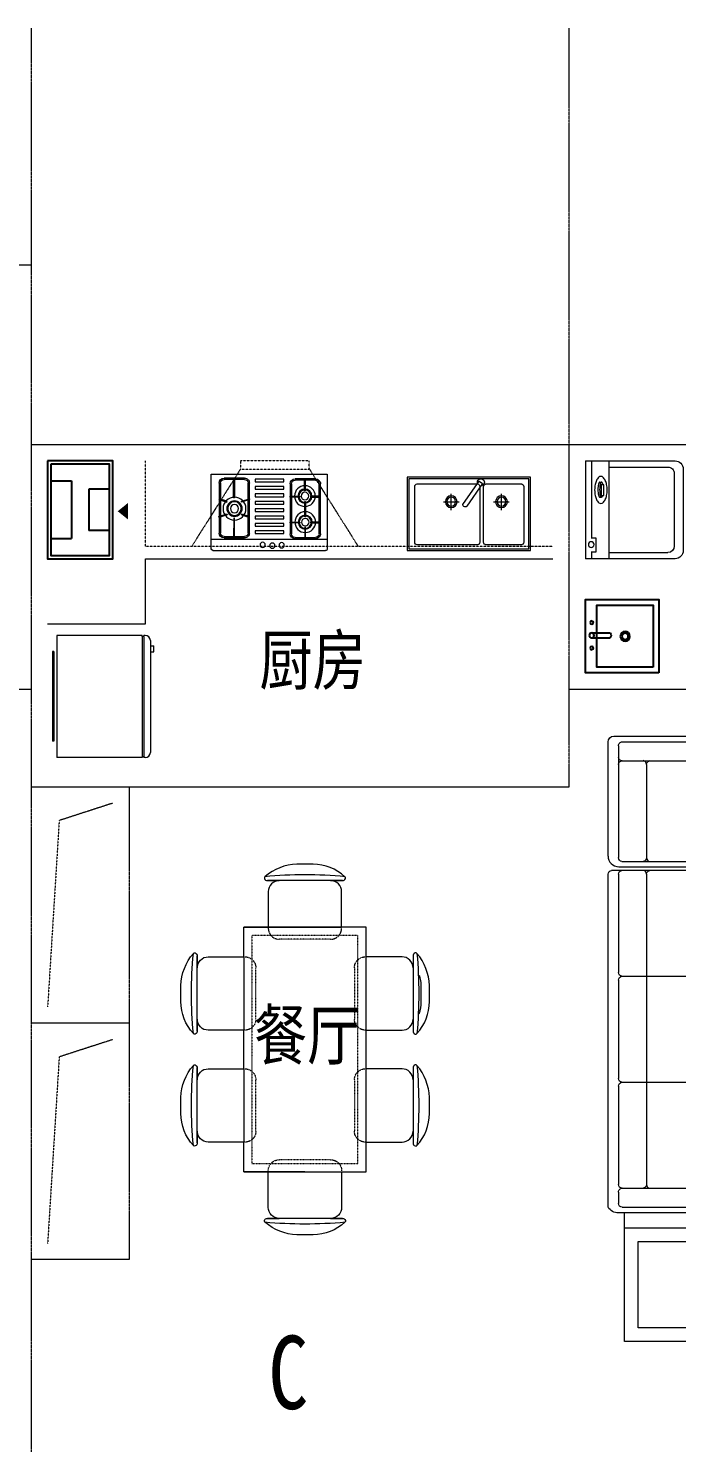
# Model space of a CAD drawing. Extents: x 5432254 to 5695744, y -448727 to -401527.
# Drawn here: x 5556638 to 5560617, y -420424 to -411748 of the extents above; entities that cross this region are included whole.
import ezdxf
from ezdxf.enums import TextEntityAlignment as Align

# ---------------------------------------------------------------- set-up
doc = ezdxf.new("R2010")
doc.units = 0
doc.linetypes.add('DASH', pattern=[0.35, 0.25, -0.1])
doc.linetypes.add('DOTE', pattern=[2.42, 2, -0.2, 0.02, -0.2])
doc.layers.get('0').update_dxf_attribs({"linetype": 'CONTINUOUS'})
for name, color, linetype in [('7-SANI', 4, 'CONTINUOUS'), ('fd', 4, 'CONTINUOUS'), ('PUB_TEXT', 7, 'CONTINUOUS'), ('建筑设备及配件', 6, 'CONTINUOUS')]:
    doc.layers.add(name, color=color, linetype=linetype)
for name, color, linetype, lineweight in [('DOTE', 251, 'DOTE', 0), ('SIGNT', 252, 'DOTE', 0), ('填充', 252, 'CONTINUOUS', 0), ('家具', 33, 'CONTINUOUS', 9), ('移动家具', 41, 'CONTINUOUS', 20)]:
    doc.layers.add(name, color=color, linetype=linetype, lineweight=lineweight)
doc.styles.add('新6+1$0$Standard', font='txt')
doc.styles.add('黑体', font='SIMHEI.TTF', dxfattribs={"height": 10})

# ---------------------------------------------------------------- blocks, each defined once
blk = doc.blocks.new('fdsfds')
at = {"layer": '移动家具', "ltscale": 20}
blk.add_lwpolyline([(-7517.2, -59003.1), (-6797.2, -59003.1), (-6797.2, -58283.1), (-7517.2, -58283.1)], close=True, dxfattribs=at)
at = {"layer": '移动家具', "color": 8}
blk.add_lwpolyline([(-7430.8, -58916.7), (-6883.6, -58916.7), (-6883.6, -58369.5), (-7430.8, -58369.5)], close=True, dxfattribs=at)
blk = doc.blocks.new('hjghkjkhj')
at = {"layer": '填充', "color": 8}
for p, q in [((36471.3, 17536.5), (36099.6, 17536.5)), ((36139.8, 17041.2), (36139.8, 17558.8)), ((36254.1, 17498.4), (36254.1, 17558.8)), ((36292.2, 17494.8), (36292.2, 17558.8)), ((36330.3, 17494.8), (36330.3, 17558.8)), ((36368.4, 17494.8), (36368.4, 17558.8)), ((36414.2, 17494.8), (36414.2, 17558.8)), ((36452.3, 17494.8), (36452.3, 17558.8)), ((37587.6, 17536.5), (37337, 17536.5)), ((37397.1, 17498.4), (37397.1, 17558.8)), ((37435.2, 17494.8), (37435.2, 17558.8)), ((37473.3, 17494.8), (37473.3, 17558.8)), ((37511.4, 17494.8), (37511.4, 17558.8)), ((37625.7, 17498.4), (37625.7, 17558.8)), ((37663.8, 17494.8), (37663.8, 17558.8)), ((37701.9, 17494.8), (37701.9, 17558.8)), ((37740, 17494.8), (37740, 17558.8)), ((37854.3, 17498.4), (37854.3, 17558.8)), ((36177.9, 17494.8), (36177.9, 17498.4)), ((36471.3, 17498.4), (36216, 17498.4)), ((37740, 17498.4), (37337, 17498.4)), ((37549.5, 17494.8), (37549.5, 17498.4)), ((37778.1, 17494.8), (37778.1, 17498.4)), ((36163.6, 17422.2), (36099.6, 17422.2)), ((36163.6, 17384.1), (36099.6, 17384.1)), ((36163.6, 17346), (36099.6, 17346)), ((36163.6, 17307.9), (36099.6, 17307.9)), ((36163.6, 17193.6), (36099.6, 17193.6)), ((36163.6, 17155.5), (36099.6, 17155.5)), ((36163.6, 17117.4), (36099.6, 17117.4)), ((36163.6, 17079.3), (36099.6, 17079.3)), ((36163.6, 16965), (36099.6, 16965)), ((36163.6, 16926.9), (36099.6, 16926.9)), ((36163.6, 16888.8), (36099.6, 16888.8)), ((36163.6, 16850.7), (36099.6, 16850.7)), ((36163.6, 16736.4), (36099.6, 16736.4)), ((36139.8, 16126.8), (36139.8, 16736.4)), ((36163.6, 16698.3), (36099.6, 16698.3)), ((36163.6, 16660.2), (36099.6, 16660.2)), ((36163.6, 16622.1), (36099.6, 16622.1)), ((36163.6, 16507.8), (36099.6, 16507.8)), ((36163.6, 16279.2), (36099.6, 16279.2)), ((36163.6, 16241.1), (36099.6, 16241.1)), ((36163.6, 16203), (36099.6, 16203)), ((36163.6, 16164.9), (36099.6, 16164.9)), ((36163.6, 16050.6), (36099.6, 16050.6)), ((36163.6, 16012.5), (36099.6, 16012.5)), ((36163.6, 15974.4), (36099.6, 15974.4)), ((36163.6, 15936.3), (36099.6, 15936.3)), ((36163.6, 15822), (36099.6, 15822)), ((36139.8, 15212.4), (36139.8, 15822)), ((36163.6, 15783.9), (36099.6, 15783.9)), ((36163.6, 15364.8), (36099.6, 15364.8)), ((36163.6, 15326.7), (36099.6, 15326.7)), ((36163.6, 15288.6), (36099.6, 15288.6)), ((36163.6, 15250.5), (36099.6, 15250.5)), ((36163.6, 15136.2), (36099.6, 15136.2)), ((36163.6, 15098.1), (36099.6, 15098.1)), ((36163.6, 15060), (36099.6, 15060)), ((36163.6, 15021.9), (36099.6, 15021.9)), ((36163.6, 14907.6), (36099.6, 14907.6)), ((36163.6, 14869.5), (36099.6, 14869.5)), ((36139.8, 14744), (36139.8, 14907.6)), ((36163.6, 14831.4), (36099.6, 14831.4)), ((36423.6, 14793.3), (36099.6, 14793.3)), ((36254.1, 14755.2), (36254.1, 14808)), ((36292.2, 14744), (36292.2, 14808)), ((36330.3, 14744), (36330.3, 14808)), ((36368.4, 14744), (36368.4, 14808)), ((37207.4, 14793.3), (37125.9, 14793.3)), ((36177.9, 14744), (36177.9, 14755.2)), ((36423.6, 14755.2), (36216, 14755.2)), ((37207.4, 14755.2), (37124.9, 14755.2))]:
    blk.add_line(p, q, dxfattribs=at)
at = {"layer": '填充'}
blk.add_line((38507.1, 17244.6), (38507.1, 17160.6), dxfattribs=at)
at = {"layer": '移动家具', "ltscale": 20}
for p, q in [((37273, 17954.9), (36535, 17954.9)), ((36471, 17152), (36471, 17890.9)), ((37337, 17152), (37337, 17890.9)), ((36491.8, 17131.2), (36587.5, 17131.1)), ((36629.1, 17162.7), (37178.9, 17162.1)), ((37220.4, 17131.3), (37316.1, 17131.2)), ((37775.7, 17044.1), (37775.7, 17139.8)), ((37796.6, 17160.6), (38541.3, 17160.6)), ((38599.4, 17128.9), (38599.4, 15270.3)), ((37807.4, 16452.8), (37807.4, 17002.5)), ((37807.4, 15270.1), (37807.4, 16411.1)), ((37828.2, 15249.3), (38522.1, 15249.3)), ((38522.7, 15249.3), (38580.8, 15249.3)), ((37207.4, 14658.7), (37207.4, 15169.3)), ((38539.4, 15229.3), (37267.4, 15229.3)), ((38599.4, 15169.3), (38599.4, 14532.3)), ((37175.7, 14521.4), (37175.7, 14617.1)), ((37228.2, 14637.9), (37196.6, 14637.9)), ((38567.7, 14500.6), (37196.6, 14500.6))]:
    blk.add_line(p, q, dxfattribs=at)
at = {"layer": '移动家具', "color": 8}
for p, q in [((36503.5, 17875.7), (36502.7, 17183.7)), ((36524.7, 17896.8), (36588.1, 17896.7)), ((36588.1, 17896.7), (37182.1, 17896)), ((36609.2, 17875.5), (36608.4, 17183.6)), ((37179.5, 17896), (37221.7, 17896.9)), ((37200.5, 17876.7), (37199.7, 17182.9)), ((37200.5, 17876.7), (37199.7, 17182.9)), ((37200.5, 17875.8), (37199.7, 17183.8)), ((37221.7, 17896.9), (37285, 17896.8)), ((37306.1, 17875.7), (37305.3, 17183.7)), ((36608.9, 17688.6), (37200.3, 17688.8)), ((36609, 17740.3), (37200.3, 17740.6)), ((36523.5, 17162.8), (36587.5, 17162.8)), ((37284.5, 17162.9), (37220.5, 17163)), ((38520.2, 17128.9), (37828.2, 17128.9)), ((37807.4, 17108.1), (37807.4, 17044.1)), ((38541.3, 17044.4), (38541.3, 17107.8)), ((38520.2, 17023.3), (37828.2, 17023.3)), ((38385, 15270.3), (38385, 17002.3)), ((38541.3, 16453), (38541.3, 17002.2)), ((38522.1, 16432), (37828.2, 16432)), ((38541.3, 15861.6), (38541.3, 16410.9)), ((38522.1, 15840.6), (37828.2, 15840.6)), ((38541.3, 15270.3), (38541.3, 15819.6)), ((37237.4, 14637.9), (37237.4, 15179.3)), ((38522.1, 15199.3), (37257.4, 15199.3)), ((38385, 14657.9), (38385, 15178.2)), ((38541.3, 14616.8), (38541.3, 15178.2)), ((37207.4, 14553.1), (37207.4, 14617.1)), ((38520.2, 14637.9), (37227.8, 14637.9)), ((38541.3, 14553.4), (38541.3, 14616.8)), ((38520.2, 14532.3), (37228.2, 14532.3))]:
    blk.add_line(p, q, dxfattribs=at)
at = {"layer": '移动家具'}
for p, q in [((37124.8, 14808), (37207.4, 14808)), ((37123.6, 14744), (37207.4, 14744))]:
    blk.add_line(p, q, dxfattribs=at)
for points in [[(36471.3, 17558.8), (36099.6, 17558.8), (36099.6, 14744), (36423.6, 14744)], [(37854.3, 17558.8), (37337, 17558.8)], [(36471.3, 17494.8), (36163.6, 17494.8), (36163.6, 14808), (36423.6, 14808)], [(37873.5, 17494.8), (37337, 17494.8)]]:
    blk.add_lwpolyline(points, dxfattribs=at)
at = {"layer": '移动家具', "ltscale": 20}
blk.add_lwpolyline([(37388.5, 15605.4), (36521, 15605.4), (36521, 16802.8), (37388.5, 16802.8)], close=True, dxfattribs=at)
at = {"layer": '移动家具', "color": 8}
blk.add_lwpolyline([(37358.5, 15635.4), (36551, 15635.4), (36551, 16772.8), (37358.5, 16772.8)], close=True, dxfattribs=at)
at = {"layer": '移动家具', "ltscale": 20}
blk.add_lwpolyline([(37123.6, 15189.3, 0.414214), (37063.6, 15249.3), (36483.6, 15249.3, 0.414214), (36423.6, 15189.3), (36423.6, 14580.6, 0.414214), (36483.6, 14520.6), (37063.6, 14520.6, 0.414214), (37123.6, 14580.6)], format="xyb", close=True, dxfattribs=at)
at = {"layer": '移动家具', "color": 8}
blk.add_lwpolyline([(37091.9, 15189.3, 0.414214), (37063.6, 15217.6), (36483.6, 15217.6, 0.414214), (36455.3, 15189.3), (36455.3, 14580.6, 0.414214), (36483.6, 14552.3), (37063.6, 14552.3, 0.414214), (37091.9, 14580.6)], format="xyb", close=True, dxfattribs=at)
at = {"layer": '移动家具', "ltscale": 20}
for centre, radius, start, end in [((36535, 17890.9), 64, 90, 180), ((37273, 17890.9), 64, 0, 90), ((36491.8, 17152), 20.8, 179.93321, 269.93321), ((36587.5, 17183.6), 20.8, 269.93321, 359.93321), ((36587.5, 17146.9), 15.8, 269.93321, 89.93321), ((36629.2, 17183.5), 20.8, 179.93321, 269.93321), ((37178.9, 17182.9), 20.8, 269.93321, 359.93321), ((37178.9, 17182.9), 20.8, 269.93321, 359.93321), ((37220.5, 17183.8), 20.8, 179.93321, 269.93321), ((37220.5, 17147.1), 15.8, 89.93321, 269.93321), ((37316.1, 17152), 20.8, 269.93321, 359.93321), ((37267.4, 15169.3), 60, 90, 180), ((38539.4, 15169.3), 60, 0, 90)]:
    blk.add_arc(centre, radius, start, end, dxfattribs=at)
at = {"layer": '移动家具', "color": 8}
for centre, radius, start, end in [((36524.7, 17875.6), 21.1, 89.93321, 179.93321), ((36588, 17875.6), 21.1, 359.93321, 89.93321), ((36630.3, 17875.5), 21.1, 89.93321, 179.93321), ((37179.4, 17875.8), 21.1, 359.93321, 89.93321), ((37179.5, 17874.9), 21.1, 5.01589, 89.93321), ((37179.5, 17874.9), 21.1, 5.01589, 89.93321), ((37221.6, 17875.8), 21.1, 89.93321, 179.93321), ((37221.5, 17874.8), 21.1, 89.93321, 174.85054), ((37221.5, 17874.8), 21.1, 89.93321, 174.85054), ((37285, 17875.7), 21.1, 359.93321, 89.93321), ((36523.6, 17183.7), 20.8, 179.93321, 269.93321), ((37284.5, 17183.7), 20.8, 269.93321, 359.93321), ((37257.4, 15179.3), 20, 90, 180)]:
    blk.add_arc(centre, radius, start, end, dxfattribs=at)
at = {"layer": '移动家具', "ltscale": 20, "extrusion": (0, 0, -1)}
for centre, major_axis, start_param, end_param in [((37796.6, 17139.8), (-14.7, 14.7), 5.497787, 7.068583), ((38544.4, 17097.1), (-45, 45), 0.737791, 1.831699), ((37791.6, 17044.1), (-11.2, 11.2), 2.356194, 5.497787), ((37828.2, 17044.1), (14.7, 14.7), 2.356194, 3.926991), ((37828.2, 17002.5), (-14.7, 14.7), 5.497787, 7.068583), ((37828.2, 16452.8), (14.7, 14.7), 2.356194, 3.926991), ((37828.2, 16411.1), (-14.7, 14.7), 5.497787, 7.068583), ((37828.2, 15861.4), (14.7, 14.7), 2.356194, 3.926991), ((37828.2, 15819.8), (-14.7, 14.7), 5.497787, 7.068583), ((37828.2, 15270.1), (14.7, 14.7), 2.356194, 3.926991), ((38578.3, 15270.3), (14.9, 14.9), 0.785398, 2.267485), ((37228.2, 14658.7), (14.7, 14.7), 2.356194, 3.926991), ((38567.7, 14532.3), (22.4, 22.4), 0.785398, 2.356194), ((37196.6, 14521.4), (14.7, 14.7), 2.356194, 3.926991)]:
    blk.add_ellipse(centre, major_axis=major_axis, ratio=1, start_param=start_param, end_param=end_param, dxfattribs=at)
at = {"layer": '移动家具', "color": 8, "extrusion": (0, 0, -1)}
for centre, major_axis, start_param, end_param in [((37828.2, 17108.1), (-14.7, 14.7), 5.497787, 7.068583), ((38520.2, 17107.8), (14.9, 14.9), -0.785398, 0.785398), ((38406.1, 17002.3), (-14.9, -14.9), 0.785398, 2.267485), ((38520.2, 17044.4), (-14.9, 14.9), 2.356194, 3.926991), ((38520.2, 17002.2), (14.9, 14.9), -0.785398, 0.785398), ((38520.2, 16453), (-14.9, 14.9), 2.356194, 3.838281), ((38520.2, 16410.9), (-14.9, 14.9), 0.874108, 2.356194), ((38520.2, 15861.6), (14.9, 14.9), 0.785398, 2.267485), ((38520.2, 15819.6), (-14.9, 14.9), 0.874108, 2.356194), ((38363.9, 15270.3), (14.9, 14.9), 0.785398, 2.267485), ((38520.2, 15270.3), (14.9, 14.9), 0.785398, 2.267485), ((38406.1, 15178.2), (14.9, 14.9), 3.926991, 5.409078), ((38520.2, 15178.2), (-14.9, 14.9), 0.874108, 2.356194), ((37228.2, 14617.1), (-14.7, 14.7), 5.497787, 7.068583), ((38363.9, 14657.9), (14.9, 14.9), 0.785398, 2.267485), ((38520.2, 14659), (-14.9, 14.9), 2.356194, 3.926991), ((38520.2, 14616.8), (14.9, 14.9), -0.785398, 0.785398), ((37228.2, 14553.1), (14.7, 14.7), 2.356194, 3.926991), ((38520.2, 14553.4), (-14.9, 14.9), 2.356194, 3.926991)]:
    blk.add_ellipse(centre, major_axis=major_axis, ratio=1, start_param=start_param, end_param=end_param, dxfattribs=at)
at = {"layer": '移动家具', "color": 8}
for centre, major_axis, start_param, end_param in [((38363.9, 17002.3), (14.9, -14.9), 0.785398, 2.267485), ((38406.1, 15270.3), (-14.9, 14.9), 0.785398, 2.267485), ((38363.9, 15178.2), (-14.9, 14.9), 3.926991, 5.409078), ((38406.1, 14657.9), (-14.9, 14.9), 0.785398, 2.267485)]:
    blk.add_ellipse(centre, major_axis=major_axis, ratio=1, start_param=start_param, end_param=end_param, dxfattribs=at)
at = {"layer": '移动家具', "ltscale": 20}
blk.add_ellipse((37196.6, 14617.1), major_axis=(-14.7, 14.7), ratio=1, start_param=-0.785398, end_param=0.785398, dxfattribs=at)
at = {"layer": '移动家具', "xscale": -0.8800000000046566, "yscale": 0.8800000000046566, "zscale": 0.8800000000000001}
blk.add_blockref('fdsfds', (31892, 69167.3), dxfattribs=at)
blk = doc.blocks.new('A$C295F301A')
at = {"layer": '家具', "color": 8, "linetype": 'DASH', "ltscale": 0.1}
blk.add_line((0, 91.6), (0, 406.6), dxfattribs=at)
blk.add_line((0, 91.6), (0, 406.6), dxfattribs=at)
for centre, start, end in [((67.5, 406.6), 90, 180), ((67.5, 406.6), 90, 180), ((67.5, 91.6), 180, 270), ((67.5, 91.6), 180, 270)]:
    blk.add_arc(centre, 67.5, start, end, dxfattribs=at)
at = {"layer": '移动家具'}
for p, q in [((73.8, 474.1), (73.8, 24.1)), ((360, 19.1), (360, 479.1)), ((360, 19.1), (360, 479.1))]:
    blk.add_line(p, q, dxfattribs=at)
blk.add_lwpolyline([(73.8, 24.1), (292.5, 24.1, 0.414214), (360, 91.6), (360, 19.1, 0.319431), (372.3, 0.7, 0.307703), (383.7, 3.4, 0.187559), (460, 199.6), (460, 298.7, 0.171658), (383.7, 494.9, 0.324647), (372.3, 497.6, 0.302537), (360, 479.1), (360, 406.6, 0.414214), (292.5, 474.1), (73.8, 474.1)], format="xyb", dxfattribs=at)
blk.add_arc((-2317.8, 249.1), 2712.7, 354.8023, 5.1977, dxfattribs=at)
blk.add_arc((-2317.8, 249.1), 2712.7, 354.8023, 5.1977, dxfattribs=at)
blk = doc.blocks.new('A$C573A0EC4')
at = {"layer": '家具', "color": 8, "linetype": 'DASH', "ltscale": 0.1}
for p, q in [((460, 1637.1), (460, 1322.1)), ((460, 1637.1), (460, 1322.1)), ((1064.7, 1322.1), (1064.7, 1637.1)), ((1064.7, 1322.1), (1064.7, 1637.1)), ((460, 950.3), (460, 635.3)), ((460, 950.3), (460, 635.3)), ((1064.7, 635.3), (1064.7, 950.3)), ((1064.7, 635.3), (1064.7, 950.3))]:
    blk.add_line(p, q, dxfattribs=at)
at = {"layer": '家具', "color": 8, "linetype": 'DASH'}
blk.add_line((388.5, 567.8), (392.5, 567.8), dxfattribs=at)
blk.add_line((388.5, 567.8), (392.5, 567.8), dxfattribs=at)
at = {"layer": '家具', "color": 8, "linetype": 'DASH', "ltscale": 0.1}
blk.add_lwpolyline([(438.5, 1836.2), (1088.5, 1836.2), (1088.5, 436.2), (438.5, 436.2)], close=True, dxfattribs=at)
for centre, start, end in [((392.5, 1637.1), 0, 90), ((392.5, 1637.1), 0, 90), ((1132.2, 1637.1), 90, 180), ((1132.2, 1637.1), 90, 180), ((392.5, 1322.1), 270, 0), ((392.5, 1322.1), 270, 0), ((1132.2, 1322.1), 180, 270), ((1132.2, 1322.1), 180, 270), ((392.5, 950.3), 0, 90), ((1132.2, 950.3), 90, 180), ((1132.2, 950.3), 90, 180), ((392.5, 635.3), 270, 0), ((392.5, 635.3), 270, 0), ((1132.2, 635.3), 180, 270), ((1132.2, 635.3), 180, 270)]:
    blk.add_arc(centre, 67.5, start, end, dxfattribs=at)
at = {"layer": '移动家具'}
for p, q in [((100, 1709.6), (100, 1249.6)), ((100, 1709.6), (100, 1249.6)), ((388.5, 1254.6), (388.5, 1704.6)), ((1138.5, 1704.6), (1138.5, 1254.6)), ((1424.7, 1249.6), (1424.7, 1709.6)), ((1424.7, 1249.6), (1424.7, 1709.6)), ((100, 1022.8), (100, 562.8)), ((100, 1022.8), (100, 562.8)), ((388.5, 567.8), (388.5, 1017.8)), ((1138.5, 1017.8), (1138.5, 567.8)), ((1424.7, 562.8), (1424.7, 1022.8)), ((1424.7, 562.8), (1424.7, 1022.8))]:
    blk.add_line(p, q, dxfattribs=at)
for points in [[(1138.5, 386.2), (388.5, 386.2), (388.5, 567.8), (167.5, 567.8, -0.414214), (100, 635.3), (100, 562.8, -0.319431), (87.7, 544.4, -0.307703), (76.3, 547.1, -0.187559), (0, 743.2), (0, 842.4, -0.171658), (76.3, 1038.6, -0.324647), (87.7, 1041.3, -0.302537), (100, 1022.8), (100, 950.3, -0.414214), (167.5, 1017.8), (388.5, 1017.8), (388.5, 1254.6), (167.5, 1254.6, -0.414214), (100, 1322.1), (100, 1249.6, -0.319431), (87.7, 1231.2, -0.307703), (76.3, 1233.9, -0.187559), (0, 1430.1), (0, 1529.2, -0.171658), (76.3, 1725.4, -0.324647), (87.7, 1728.1, -0.302537), (100, 1709.6), (100, 1637.1, -0.414214), (167.5, 1704.6), (388.5, 1704.6), (388.5, 1886.2), (1138.5, 1886.2)], [(763.5, 386.2), (1138.5, 386.2), (1138.5, 567.8), (1357.2, 567.8, 0.414214), (1424.7, 635.3), (1424.7, 562.8, 0.319431), (1437, 544.4, 0.307703), (1448.4, 547.1, 0.187559), (1524.7, 743.2), (1524.7, 842.4, 0.171658), (1448.4, 1038.6, 0.324647), (1437, 1041.3, 0.302537), (1424.7, 1022.8), (1424.7, 950.3, 0.414214), (1357.2, 1017.8), (1138.5, 1017.8), (1138.5, 1254.6), (1357.2, 1254.6, 0.414214), (1424.7, 1322.1), (1424.7, 1249.6, 0.319431), (1437, 1231.2, 0.307703), (1448.4, 1233.9, 0.187559), (1524.7, 1430.1), (1524.7, 1529.2, 0.171658), (1448.4, 1725.4, 0.324647), (1437, 1728.1, 0.302537), (1424.7, 1709.6), (1424.7, 1637.1, 0.414214), (1357.2, 1704.6), (1138.5, 1704.6), (1138.5, 1886.2), (763.5, 1886.2)], [(62.1, 1354.8, -0.079824), (50, 1430.1), (50, 1528.4, -0.059527), (59.6, 1590.7, -0.059527)]]:
    blk.add_lwpolyline(points, format="xyb", dxfattribs=at)
for centre, start, end in [((2777.8, 1479.6), 174.8023, 185.1977), ((2777.8, 1479.6), 174.8023, 185.1977), ((-1253.1, 1479.6), 354.8023, 5.1977), ((-1253.1, 1479.6), 354.8023, 5.1977), ((2777.8, 792.8), 174.8023, 185.1977), ((2777.8, 792.8), 174.8023, 185.1977), ((-1253.1, 792.8), 354.8023, 5.1977), ((-1253.1, 792.8), 354.8023, 5.1977)]:
    blk.add_arc(centre, 2712.7, start, end, dxfattribs=at)
at = {"color": 2, "xscale": -1, "rotation": 270}
blk.add_blockref('A$C295F301A', (514.4, 1812.5), dxfattribs=at)
at = {"color": 2, "rotation": 270}
blk.add_blockref('A$C295F301A', (514.4, 460), dxfattribs=at)
blk = doc.blocks.new('A$C108F55D5')
at = {"layer": 'fd'}
for p, q in [((247, 945), (247, 691)), ((953, 945), (953, 691)), ((953, 691), (247, 691)), ((853, 479), (347, 479)), ((347, 225), (347, 479)), ((853, 225), (853, 479))]:
    blk.add_line(p, q, dxfattribs=at)
for points in [[(1200, 985), (0, 985), (0, 185), (1200, 185)], [(1160, 945), (40, 945), (40, 225), (1160, 225)]]:
    blk.add_lwpolyline(points, close=True, dxfattribs=at)
blk.add_lwpolyline([(582, 0, 200, 0, 0), (582, 124, 0, 0, 0)], format="xyseb", dxfattribs=at)
blk = doc.blocks.new('A$C333F4C7C')
at = {"linetype": 'Continuous'}
blk.add_blockref('A$C108F55D5', (0, 0), dxfattribs=at)
blk = doc.blocks.new('A$C1BE601A8')
at = {"layer": '家具'}
for p, q in [((0, 0), (0, 450)), ((0, 450), (757, 450)), ((757, 450), (757, 0)), ((757, 0), (0, 0))]:
    blk.add_line(p, q, dxfattribs=at)
at = {"layer": '家具', "color": 251}
for p, q in [((10, 10), (10, 440)), ((10, 440), (747, 440)), ((747, 440), (747, 10)), ((40.7, 393.4), (40.7, 50.3)), ((273, 408.4), (55.7, 408.4)), ((177.7, 248.1), (177.7, 348.3)), ((288, 50.3), (288, 393.4)), ((315, 426.6), (293.3, 411.4)), ((293.3, 411.4), (390, 273.1)), ((310.5, 393.4), (310.5, 50.3)), ((411.8, 288.3), (315, 426.6)), ((694.6, 408.4), (325.5, 408.4)), ((486.1, 248.1), (486.1, 348.3)), ((709.6, 50.3), (709.6, 393.4)), ((225.9, 299.6), (129.9, 299.6)), ((534.3, 299.6), (438.3, 299.6)), ((747, 10), (10, 10)), ((55.7, 35.3), (273, 35.3)), ((325.5, 35.3), (694.6, 35.3))]:
    blk.add_line(p, q, dxfattribs=at)
for centre, radius in [((177.7, 299.6), 36.1), ((177.7, 299.6), 27.1), ((486.1, 299.6), 36.1), ((486.1, 299.6), 27.1)]:
    blk.add_circle(centre, radius, dxfattribs=at)
for centre, radius, start, end in [((304.2, 419), 21.7, 342.60679, 267.3353), ((55.7, 393.4), 15, 90, 180), ((273, 393.4), 15, 0, 90), ((325.5, 393.4), 15, 90, 180), ((694.6, 393.4), 15, 0, 90), ((400.9, 280.7), 13.3, 214.97105, 34.97105), ((55.7, 50.3), 15, 180, 270), ((273, 50.3), 15, 270, 0), ((325.5, 50.3), 15, 180, 270), ((694.6, 50.3), 15, 270, 0)]:
    blk.add_arc(centre, radius, start, end, dxfattribs=at)
blk = doc.blocks.new('ddfdf')
at = {"layer": '家具'}
for p, q in [((15801.2, -30110.3), (15800.7, -30821.9)), ((16259.8, -30110.6), (15801.2, -30110.3)), ((16269.8, -30120.6), (16269.8, -30812.2)), ((15800.7, -30821.9), (16259.8, -30822.2))]:
    blk.add_line(p, q, dxfattribs=at)
at = {"layer": '家具', "color": 251}
for p, q in [((15826.1, -30314.4), (15826.2, -30188.6)), ((15834.1, -30314.4), (15834.2, -30188.6)), ((15856.2, -30158.6), (16162.7, -30158.8)), ((15856.2, -30166.6), (16162.7, -30166.8)), ((15952.1, -30158.8), (15956.9, -30157.2)), ((15968, -30207.9), (15952.1, -30158.8)), ((15956.9, -30157.2), (15972.8, -30206.4)), ((16062, -30157.3), (16046, -30206.4)), ((16050.8, -30208), (16066.8, -30158.9)), ((16066.8, -30158.9), (16062, -30157.3)), ((16184.7, -30188.9), (16184.6, -30314.6)), ((16192.7, -30188.9), (16192.6, -30314.6)), ((16201.5, -30822.1), (16202, -30110.6)), ((15828.8, -30247.7), (15828.8, -30252.3)), ((15946.6, -30247.8), (15828.8, -30247.7)), ((15828.8, -30252.3), (15946.6, -30252.4)), ((15946.6, -30252.4), (15946.6, -30247.8)), ((15972.8, -30206.4), (15968, -30207.9)), ((16046, -30206.4), (16050.8, -30208)), ((16072.2, -30252.4), (16072.2, -30247.9)), ((16072.2, -30247.9), (16190, -30247.9)), ((16190, -30252.5), (16072.2, -30252.4)), ((16190, -30247.9), (16190, -30252.5)), ((16162.6, -30336.6), (15856.1, -30336.4)), ((16162.6, -30344.6), (15856.1, -30344.4)), ((15968, -30295.3), (15952, -30344.3)), ((15952, -30344.3), (15956.8, -30345.9)), ((15956.8, -30345.9), (15972.8, -30296.8)), ((15972.8, -30296.8), (15968, -30295.3)), ((16046, -30296.9), (16050.8, -30295.3)), ((16061.9, -30346), (16046, -30296.9)), ((16050.8, -30295.3), (16066.7, -30344.4)), ((16066.7, -30344.4), (16061.9, -30346)), ((15832.3, -30555.7), (15832.4, -30379.5)), ((15832.4, -30379.5), (15849.1, -30379.5)), ((15849.1, -30379.5), (15849, -30555.7)), ((15877.6, -30555.7), (15877.8, -30379.5)), ((15877.8, -30379.5), (15894.4, -30379.5)), ((15894.4, -30379.5), (15894.3, -30555.7)), ((15923, -30555.8), (15923.1, -30379.5)), ((15923.1, -30379.5), (15939.8, -30379.6)), ((15939.8, -30379.6), (15939.6, -30555.8)), ((15968.3, -30555.8), (15968.4, -30379.6)), ((15968.4, -30379.6), (15985.1, -30379.6)), ((15985.1, -30379.6), (15985, -30555.8)), ((16013.7, -30555.8), (16013.8, -30379.6)), ((16013.8, -30379.6), (16030.4, -30379.6)), ((16030.4, -30379.6), (16030.3, -30555.8)), ((16059, -30555.9), (16059.1, -30379.6)), ((16059.1, -30379.6), (16075.8, -30379.6)), ((16075.8, -30379.6), (16075.6, -30555.9)), ((16104.3, -30555.9), (16104.4, -30379.7)), ((16104.4, -30379.7), (16121.1, -30379.7)), ((16121.1, -30379.7), (16121, -30555.9)), ((16149.7, -30555.9), (16149.8, -30379.7)), ((16149.8, -30379.7), (16166.4, -30379.7)), ((16166.4, -30379.7), (16166.3, -30555.9)), ((15830.6, -30750.1), (15830.7, -30624.4)), ((15849, -30555.7), (15832.3, -30555.7)), ((15838.6, -30750.1), (15838.7, -30624.4)), ((15860.7, -30594.4), (16167.1, -30594.6)), ((15860.7, -30602.4), (16167.1, -30602.6)), ((15894.3, -30555.7), (15877.6, -30555.7)), ((15939.6, -30555.8), (15923, -30555.8)), ((15937.2, -30594.5), (15937.1, -30654.3)), ((15941.7, -30594.5), (15937.2, -30594.5)), ((15941.7, -30654.3), (15941.7, -30594.5)), ((15985, -30555.8), (15968.3, -30555.8)), ((16030.3, -30555.8), (16013.7, -30555.8)), ((16075.6, -30555.9), (16059, -30555.9)), ((16094.9, -30594.6), (16094.9, -30654.4)), ((16099.5, -30594.6), (16094.9, -30594.6)), ((16099.5, -30654.4), (16099.5, -30594.6)), ((16121, -30555.9), (16104.3, -30555.9)), ((16166.3, -30555.9), (16149.7, -30555.9)), ((16189.1, -30624.6), (16189, -30750.4)), ((16197.1, -30624.6), (16197, -30750.4)), ((15828.6, -30681.6), (15828.6, -30686.2)), ((15904.3, -30681.6), (15828.6, -30681.6)), ((15828.6, -30686.2), (15904.3, -30686.2)), ((15904.3, -30686.2), (15904.3, -30681.6)), ((15937.1, -30654.3), (15941.7, -30654.3)), ((15968.2, -30683.8), (15968.2, -30688.4)), ((16063.1, -30683.9), (15968.2, -30683.8)), ((15968.2, -30688.4), (16063.1, -30688.5)), ((16063.1, -30688.5), (16063.1, -30683.9)), ((16094.9, -30654.4), (16099.5, -30654.4)), ((16125.6, -30689.6), (16125.6, -30685)), ((16125.6, -30685), (16199.2, -30685)), ((16199.2, -30689.6), (16125.6, -30689.6)), ((16199.2, -30685), (16199.2, -30689.6)), ((16167, -30772.4), (15860.6, -30772.2)), ((16167, -30780.4), (15860.6, -30780.2)), ((15937, -30779.9), (15937.1, -30720.2)), ((15941.6, -30779.9), (15937, -30779.9)), ((15937.1, -30720.2), (15941.7, -30720.2)), ((15941.7, -30720.2), (15941.6, -30779.9)), ((16094.8, -30780), (16094.8, -30720.3)), ((16094.8, -30720.3), (16099.4, -30720.3)), ((16099.4, -30780), (16094.8, -30780)), ((16099.4, -30720.3), (16099.4, -30780))]:
    blk.add_line(p, q, dxfattribs=at)
for centre, radius in [((16012.9, -30252.9), 70.1), ((16012.9, -30252.9), 47.3), ((16012.9, -30252.9), 41.8), ((16012.9, -30252.9), 25.3), ((16235.4, -30425.8), 16.2), ((16237.7, -30542.5), 16.2), ((16240.2, -30485.3), 16.2), ((15935.8, -30685.1), 63.7), ((16095.7, -30687.3), 63.7), ((15935.8, -30685.1), 43), ((15935.8, -30685.1), 38), ((15935.8, -30685.1), 23), ((16095.7, -30687.3), 43), ((16095.7, -30687.3), 38), ((16095.7, -30687.3), 23)]:
    blk.add_circle(centre, radius, dxfattribs=at)
for centre, radius, start, end in [((15856.2, -30188.6), 30, 89.96104, 179.96104), ((15856.2, -30188.6), 22, 89.96104, 179.96104), ((16162.7, -30188.8), 30, 359.96104, 89.96104), ((16162.7, -30188.8), 22, 359.96104, 89.96104), ((15856.1, -30314.4), 30, 179.96104, 269.96104), ((15856.1, -30314.4), 22, 179.96104, 269.96104), ((16162.6, -30314.6), 30, 269.96104, 359.96104), ((16162.6, -30314.6), 22, 269.96104, 359.96104), ((15860.7, -30624.4), 30, 89.96104, 179.96104), ((15860.7, -30624.4), 22, 89.96104, 179.96104), ((16167.1, -30624.6), 30, 359.96104, 89.96104), ((16167.1, -30624.6), 22, 359.96104, 89.96104), ((15860.6, -30750.2), 30, 179.96104, 269.96104), ((15860.6, -30750.2), 22, 179.96104, 269.96104), ((16167, -30750.4), 30, 269.96104, 359.96104), ((16167, -30750.4), 22, 269.96104, 359.96104)]:
    blk.add_arc(centre, radius, start, end, dxfattribs=at)
at = {"layer": '家具'}
for centre, start, end in [((16259.8, -30120.6), 0, 89.96104), ((16259.8, -30812.2), 269.96104, 0)]:
    blk.add_arc(centre, 10, start, end, dxfattribs=at)
blk = doc.blocks.new('新6+1$0$A$C6B9D358A')
at = {"layer": '家具'}
for p, q in [((550.6, 600), (0.6, 600)), ((0.6, 0), (0.6, 600)), ((35.6, 557.4), (66.2, 557.4)), ((36.5, 557.4), (36.5, 600)), ((66.2, 557.4), (66.2, 474.3)), ((144.9, 562.3), (505.7, 562.3)), ((145.3, 600), (145.3, 0)), ((545.7, 77.7), (545.7, 522.3)), ((600.6, 50), (600.6, 550)), ((66.2, 474.3), (35.6, 474.3)), ((36.5, 0), (36.5, 474.3)), ((87.5, 222), (99.2, 221.9)), ((97, 146.9), (97, 211.5)), ((97, 211.5), (113.6, 211.5)), ((113.6, 211.5), (113.6, 146.9)), ((88.7, 130.2), (99.2, 130.2)), ((113.6, 146.9), (97, 146.9)), ((0.6, 0), (550.6, 0)), ((144.9, 37.7), (505.7, 37.7))]:
    blk.add_line(p, q, dxfattribs=at)
blk.add_lwpolyline([(95.1, 261.7, -0.185158), (107.8, 256.8, -0.102042), (122.1, 237.3, -0.060862), (130.2, 212.3, -0.047173), (133.4, 178.5, -0.047173), (130.2, 144.8, -0.060862), (122.1, 119.7, -0.102042), (107.8, 100.3, -0.185158), (95.1, 95.4, -0.185158), (82.3, 100.3, -0.102042), (68, 119.7, -0.060862), (59.9, 144.8, -0.047173), (56.8, 178.5, -0.047173), (59.9, 212.3, -0.060862), (68, 237.3, -0.102042), (82.3, 256.8, -0.185158)], format="xyb", close=True, dxfattribs=at)
for points in [[(88.7, 130.2, -0.259034), (85.2, 132.1, -0.076276), (80.3, 143.6, -0.036515), (77.8, 157.2, -0.026615), (76.8, 176, -0.026615), (77.8, 194.9, -0.036515), (80.3, 208.4, -0.076276), (85.2, 220, -0.259034), (88.7, 221.9, -0.078462), (89.9, 221.7, -0.056762)], [(99.2, 130.2, -0.259034), (95.7, 132.1, -0.076276), (90.8, 143.6, -0.036515), (88.4, 157.2, -0.026615), (87.4, 176, -0.026615), (88.4, 194.9, -0.036515), (90.8, 208.4, -0.076276), (95.7, 220, -0.259034), (99.2, 221.9, -0.259034), (102.6, 220, -0.056762), (106.6, 211.5, -0.036515)], [(108.3, 146.9, -0.008736), (107.5, 143.6, -0.076276), (102.6, 132.1, -0.259034), (99.2, 130.2, -0.259034)]]:
    blk.add_lwpolyline(points, format="xyb", dxfattribs=at)
blk.add_circle((35.6, 513.7), 17.5, dxfattribs=at)
for centre, radius, start, end in [((505.7, 522.3), 40, 0, 90), ((550.6, 550), 50, 0, 90), ((505.7, 77.7), 40, 270, 0), ((550.6, 50), 50, 270, 0)]:
    blk.add_arc(centre, radius, start, end, dxfattribs=at)
at = {"layer": '家具', "style": '新6+1$0$Standard', "oblique": -180, "text_generation_flag": 4, "width": 0.8, "flags": 9}
for tag in ['XSIZE', 'YSIZE']:
    blk.add_attdef(tag, (0.6, 345), '', height=0.5, rotation=270, dxfattribs=at)
blk = doc.blocks.new('新6+1$0$w')
at = {"layer": '建筑设备及配件'}
for p, q in [((31103.3, 5587.1), (30989.6, 5587.1)), ((31103.3, 5556.5), (30989.6, 5556.5))]:
    blk.add_line(p, q, dxfattribs=at)
for points in [[(30691.9, 5342.6), (31141.9, 5342.6), (31141.9, 5792.6), (30691.9, 5792.6)], [(30726.9, 5377.6), (31071.9, 5377.6), (31071.9, 5757.6), (30726.9, 5757.6)]]:
    blk.add_lwpolyline(points, close=True, dxfattribs=at)
for centre, radius in [((31103.3, 5650.8), 10.2), ((30898.1, 5566.1), 29.5), ((30898.1, 5566.1), 19.5), ((31103.3, 5571.8), 15.3), ((31103.3, 5494.3), 10.2)]:
    blk.add_circle(centre, radius, dxfattribs=at)
blk.add_arc((31006.2, 5571.8), 22.6, 137.31662, 222.68338, dxfattribs=at)
blk = doc.blocks.new('A$C0C200289')
at = {"layer": '家具'}
for p, q in [((500.3, 622.7), (-48.2, 622.7)), ((-48.2, 613.4), (-48.2, 622.7)), ((500.3, 613.4), (-48.2, 613.4)), ((500.3, 613.4), (500.3, 622.7)), ((-150, 71.8), (-150, 596.8)), ((600, 596.8), (-150, 596.8)), ((600, 71.8), (600, 596.8)), ((-144.1, 71.8), (-150, 71.8)), ((-150, 53.3), (-150, 61.8)), ((-144.1, 61.8), (-150, 61.8)), ((-144.1, 61.8), (-144.1, 71.8)), ((568.5, 21.8), (-118.5, 21.8)), ((499.1, 21.8), (499.1, 0)), ((535.3, 21.8), (535.3, 0)), ((594.1, 61.8), (594.1, 71.8)), ((594.1, 71.8), (600, 71.8)), ((594.1, 61.8), (600, 61.8)), ((600, 53.3), (600, 61.8)), ((499.1, 0), (535.3, 0))]:
    blk.add_line(p, q, dxfattribs=at)
at = {"layer": '家具', "color": 251}
for p, q in [((594.1, 71.8), (-144.1, 71.8)), ((594.1, 61.8), (-144.1, 61.8))]:
    blk.add_line(p, q, dxfattribs=at)
at = {"layer": '家具'}
for centre, start, end in [((-118.5, 53.3), 180, 270), ((568.5, 53.3), 270, 0)]:
    blk.add_arc(centre, 31.5, start, end, dxfattribs=at)

msp = doc.modelspace()

# ---------------------------------------------------------------- linework, layer by layer
at = {"layer": 'DOTE'}
for p, q in [((5556656.3, -411747.7), (5556656.3, -421401.2)), ((5559956.3, -416401.2), (5559956.3, -411747.7)), ((5556656.3, -413201.2), (5553056.3, -413201.2)), ((5556656.3, -414301.2), (5564756.3, -414301.2)), ((5553056.3, -415801.2), (5556656.3, -415801.2)), ((5559956.3, -415801.2), (5567756.3, -415801.2)), ((5556656.3, -416401.2), (5559956.3, -416401.2)), ((5557256.3, -416401.2), (5557256.3, -419301.2)), ((5557256.3, -417851.2), (5556656.3, -417851.2)), ((5557256.3, -419301.2), (5556656.3, -419301.2))]:
    msp.add_line(p, q, dxfattribs=at)
at = {"layer": 'SIGNT', "linetype": 'DASH', "ltscale": 0.5}
for p, q in [((5557356.3, -414926.2), (5557356.3, -414401.2)), ((5557940.1, -414451.2), (5557640.1, -414926.2)), ((5558663.5, -414926.2), (5558363.5, -414451.2)), ((5559856.3, -414926.2), (5557356.3, -414926.2))]:
    msp.add_line(p, q, dxfattribs=at)
msp.add_lwpolyline([(5557940.1, -414451.2), (5558360.6, -414451.2), (5558360.6, -414401.2), (5557940.1, -414401.2)], close=True, dxfattribs=at)
for points in [[(5557156.3, -416501.2), (5556827.3, -416607.8), (5556756.3, -417751.2)], [(5557156.3, -417951.2), (5556827.3, -418057.8), (5556756.3, -419201.2)]]:
    msp.add_lwpolyline(points, dxfattribs=at)
at = {"layer": '家具'}
for p, q in [((5557356.3, -415001.2), (5559856.3, -415001.2)), ((5557356.3, -415401.2), (5557356.3, -415001.2)), ((5556756.3, -415401.2), (5557356.3, -415401.2))]:
    msp.add_line(p, q, dxfattribs=at)

# ---------------------------------------------------------------- block references
at = {"layer": '7-SANI', "xscale": 0.5, "yscale": 0.5, "zscale": 0.5, "rotation": 90}
msp.add_blockref('A$C333F4C7C', (5557248.6, -415001.2), dxfattribs=at)
at = {"layer": '家具', "xscale": -1, "rotation": 89.96103905050681}
msp.add_blockref('ddfdf', (5527661, -398660.6), dxfattribs=at)
at = {"layer": '家具', "xscale": -1}
msp.add_blockref('A$C1BE601A8', (5559719.1, -414951.4), dxfattribs=at)
at = {"layer": '家具', "rotation": 89.99999994663915}
msp.add_blockref('A$C0C200289', (5557408.7, -416071.8), dxfattribs=at)
at = {"layer": '家具', "xscale": 1.099187920801342, "yscale": 1.09918792033568, "zscale": 1.099187920362318, "rotation": 180}
msp.add_blockref('hjghkjkhj', (5602623.6, -400151.4), dxfattribs=at)
at = {"layer": '家具', "color": 2, "xscale": -1}
msp.add_blockref('A$C573A0EC4', (5559098.9, -419148.2), dxfattribs=at)
at = {"layer": '建筑设备及配件', "color": 8, "extrusion": (0, 0, -1), "zscale": -1, "rotation": 180}
msp.add_blockref('新6+1$0$A$C6B9D358A', (-5560056.3, -414401.2), dxfattribs=at)
at = {"layer": '建筑设备及配件', "color": 8, "xscale": -1}
msp.add_blockref('新6+1$0$w', (5591198.2, -421043.8), dxfattribs=at)

# ---------------------------------------------------------------- texts
at = {"layer": 'PUB_TEXT', "style": '黑体', "width": 0.8}
for s, p in [('厨房', (5558382.7, -415773)), ('餐厅', (5558348.6, -418073.3))]:
    msp.add_text(s, height=300, dxfattribs=at).set_placement(p, align=Align.CENTER)
msp.add_text('C', height=450, rotation=360, dxfattribs=at).set_placement((5558232.6, -420217.4), align=Align.CENTER)

doc.saveas('drawing.dxf')
